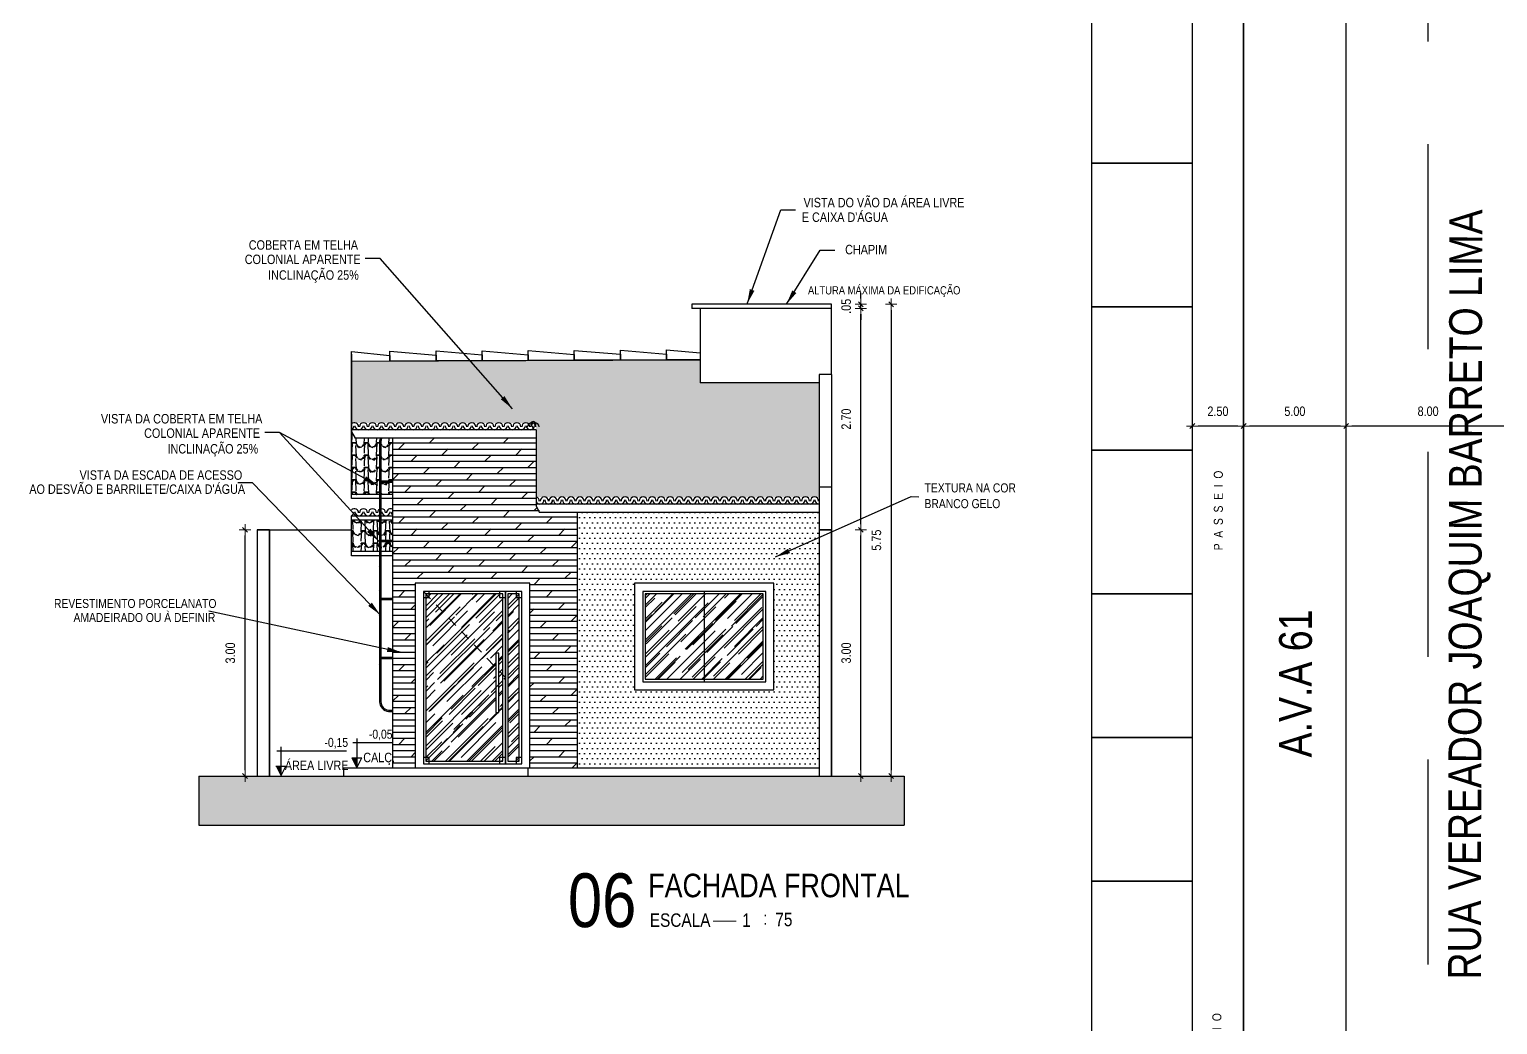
# Model space of a CAD drawing. Extents: x -415 to -176, y -135 to 749.
# Drawn here: x -387.68 to -369.77, y 724.38 to 736.51 of the extents above; entities that cross this region are included whole.
import ezdxf
from ezdxf.enums import TextEntityAlignment as Align

# ---------------------------------------------------------------- set-up
doc = ezdxf.new("R2010")
doc.units = 0
doc.header["$MEASUREMENT"] = 0
doc.header["$PDSIZE"] = -5
for name, pattern in [('DASHDOT', [1, 0.5, -0.25, 0, -0.25]), ('DASHED2', [0.375, 0.25, -0.125]), ('HIDDEN2', [0.1875, 0.125, -0.0625])]:
    doc.linetypes.add(name, pattern=pattern)
doc.layers.get('0').update_dxf_attribs({"linetype": 'CONTINUOUS'})
doc.layers.get('Defpoints').update_dxf_attribs({"linetype": 'CONTINUOUS'})
for name, color, linetype in [('AME_FRZ', 7, 'CONTINUOUS'), ('Bra-Rua Calçadas', 1, 'CONTINUOUS'), ('E-txt-g', 3, 'CONTINUOUS'), ('E-TXT-Y', 2, 'CONTINUOUS'), ('EIXO DAS VIAS', 252, 'DASHDOT'), ('ESQUADRIA', 3, 'CONTINUOUS'), ('Layer1', 7, 'CONTINUOUS'), ('Lotes', 2, 'CONTINUOUS'), ('TEXTO3', 4, 'CONTINUOUS'), ('V2', 11, 'CONTINUOUS'), ('Área Verde Alameda etc.', 92, 'CONTINUOUS')]:
    doc.layers.add(name, color=color, linetype=linetype)
for name, color, linetype, lineweight in [('E-Cta-W', 7, 'CONTINUOUS', 20), ('E-Pen-C', 4, 'CONTINUOUS', 15), ('E-Pen-G', 3, 'CONTINUOUS', 30), ('E-Txt-W', 7, 'CONTINUOUS', 20)]:
    doc.layers.add(name, color=color, linetype=linetype, lineweight=lineweight)
doc.styles.add('F2', font='swissc.ttf')
doc.styles.add('REG60', font='romans.shx', dxfattribs={"width": 0.8, "height": 0.15})
doc.styles.add('REG80', font='romans.shx', dxfattribs={"width": 0.8, "height": 0.2})
doc.dimstyles.new('DIMENSION-1', dxfattribs={"dimtxt": 0.11, "dimasz": 0.07, "dimexe": 1, "dimexo": 0, "dimgap": 0.12, "dimtad": 1, "dimzin": 7, "dimdsep": 46, "dimtxsty": 'F2', "dimblk1": 'TRACO', "dimblk2": 'TRACO', "dimsah": 1, "dimcen": 1, "dimse1": 1, "dimse2": 1, "dimclrd": 256, "dimclre": 256, "dimclrt": 6, "dimadec": 0, "dimazin": 0, "dimtfac": 1, "dimtix": 1, "dimtmove": 2, "dimatfit": 3, "dimldrblk": 'TRACO', "dimfxl": 1, "dimtolj": 1, "dimtzin": 0, "dimarcsym": 0})
doc.dimstyles.get("Standard").update_dxf_attribs({"dimtxt": 0.18, "dimasz": 0.18, "dimexe": 0.18, "dimexo": 0.0625, "dimgap": 0.09, "dimtad": 0, "dimtih": 1, "dimtoh": 1, "dimdec": 4, "dimzin": 0, "dimdsep": 46, "dimtxsty": 'Standard', "dimcen": 0.09, "dimadec": 0, "dimazin": 0, "dimtfac": 1, "dimtdec": 4, "dimtofl": 0, "dimtmove": 0, "dimatfit": 3, "dimfxl": 1, "dimtolj": 1, "dimtzin": 0, "dimarcsym": 0})

# ---------------------------------------------------------------- blocks, each defined once
blk = doc.blocks.new('TXT-AMB75')
at = {"layer": 'E-txt-g', "style": 'REG80', "width": 0.8, "flags": 8}
blk.add_attdef('TXT', text='', height=0.2, dxfattribs=at).set_placement((0.005, 0.296), align=Align.CENTER)
at = {"layer": 'E-Txt-W', "style": 'REG60', "width": 0.8, "flags": 8}
blk.add_attdef('TXT', text='', height=0.15, dxfattribs=at).set_placement((0.005, 0.027), align=Align.CENTER)
blk = doc.blocks.new('TRACO')
at = {"layer": 'E-Pen-C'}
for p, q in [((-1, 0), (1, 0)), ((0, 1), (0, -1))]:
    blk.add_line(p, q, dxfattribs=at)
at = {"layer": 'E-Pen-G'}
blk.add_line((-0.42, -0.42), (0.42, 0.42), dxfattribs=at)
blk = doc.blocks.new('*D458')
at = {"color": 4, "lineweight": -2}
blk.add_line((-377.538, 727.483), (-377.538, 730.343), dxfattribs=at)
at = {"layer": 'Defpoints', "color": 0, "linetype": 'Continuous'}
for p in [(-377.898, 730.413), (-377.538, 730.413), (-377.898, 727.413)]:
    blk.add_point(p, dxfattribs=at)
at = {"color": 4, "linetype": 'Continuous', "lineweight": -2, "xscale": 0.07, "yscale": 0.07, "zscale": 0.07}
for p, rotation in [((-377.538, 730.413), 90), ((-377.538, 727.413), 270)]:
    blk.add_blockref('TRACO', p, dxfattribs=dict(at, rotation=rotation))
at = {"color": 4, "linetype": 'Continuous', "insert": (-377.717, 728.913), "char_height": 0.115, "attachment_point": 5, "rotation": 90, "style": 'F2'}
blk.add_mtext('\\A1;3.00', dxfattribs=at)
blk = doc.blocks.new('*D459')
at = {"color": 4, "lineweight": -2}
blk.add_line((-377.538, 730.483), (-377.538, 733.043), dxfattribs=at)
at = {"layer": 'Defpoints', "color": 0, "linetype": 'Continuous'}
for p in [(-377.898, 733.113), (-377.538, 733.113), (-377.898, 730.413)]:
    blk.add_point(p, dxfattribs=at)
at = {"color": 4, "linetype": 'Continuous', "lineweight": -2, "xscale": 0.07, "yscale": 0.07, "zscale": 0.07}
for p, rotation in [((-377.538, 733.113), 90), ((-377.538, 730.413), 270)]:
    blk.add_blockref('TRACO', p, dxfattribs=dict(at, rotation=rotation))
at = {"color": 4, "linetype": 'Continuous', "insert": (-377.717, 731.763), "char_height": 0.115, "attachment_point": 5, "rotation": 90, "style": 'F2'}
blk.add_mtext('\\A1;2.70', dxfattribs=at)
blk = doc.blocks.new('*D460')
at = {"color": 4, "lineweight": -2}
for p, q in [((-377.538, 733.233), (-377.538, 733.303)), ((-377.538, 733.113), (-377.538, 733.163)), ((-377.538, 733.043), (-377.538, 732.973))]:
    blk.add_line(p, q, dxfattribs=at)
at = {"layer": 'Defpoints', "color": 0, "linetype": 'Continuous'}
for p in [(-377.898, 733.163), (-377.898, 733.113), (-377.538, 733.163)]:
    blk.add_point(p, dxfattribs=at)
at = {"color": 4, "linetype": 'Continuous', "lineweight": -2, "xscale": 0.07, "yscale": 0.07, "zscale": 0.07}
for p, rotation in [((-377.538, 733.163), 270), ((-377.538, 733.113), 90)]:
    blk.add_blockref('TRACO', p, dxfattribs=dict(at, rotation=rotation))
at = {"color": 4, "linetype": 'Continuous', "insert": (-377.717, 733.138), "char_height": 0.115, "attachment_point": 5, "rotation": 90, "style": 'F2'}
blk.add_mtext('\\A1;.05', dxfattribs=at)
blk = doc.blocks.new('*D461')
at = {"color": 4, "lineweight": -2}
blk.add_line((-377.169, 733.093), (-377.169, 727.483), dxfattribs=at)
at = {"layer": 'Defpoints', "color": 0, "linetype": 'Continuous'}
for p in [(-377.898, 733.163), (-377.898, 727.413), (-377.169, 727.413)]:
    blk.add_point(p, dxfattribs=at)
at = {"color": 4, "linetype": 'Continuous', "lineweight": -2, "xscale": 0.07, "yscale": 0.07, "zscale": 0.07}
for p, rotation in [((-377.169, 733.163), 90), ((-377.169, 727.413), 270)]:
    blk.add_blockref('TRACO', p, dxfattribs=dict(at, rotation=rotation))
at = {"color": 4, "linetype": 'Continuous', "insert": (-377.348, 730.288), "char_height": 0.115, "attachment_point": 5, "rotation": 90, "style": 'F2'}
blk.add_mtext('\\A1;5.75', dxfattribs=at)
blk = doc.blocks.new('*D462')
at = {"color": 4, "lineweight": -2}
blk.add_line((-385.048, 727.483), (-385.048, 730.343), dxfattribs=at)
at = {"layer": 'Defpoints', "color": 0, "linetype": 'Continuous'}
for p in [(-385.048, 730.413), (-384.898, 730.413), (-384.898, 727.413)]:
    blk.add_point(p, dxfattribs=at)
at = {"color": 4, "linetype": 'Continuous', "lineweight": -2, "xscale": 0.07, "yscale": 0.07, "zscale": 0.07}
for p, rotation in [((-385.048, 730.413), 90), ((-385.048, 727.413), 270)]:
    blk.add_blockref('TRACO', p, dxfattribs=dict(at, rotation=rotation))
at = {"color": 4, "linetype": 'Continuous', "insert": (-385.227, 728.913), "char_height": 0.115, "attachment_point": 5, "rotation": 90, "style": 'F2'}
blk.add_mtext('\\A1;3.00', dxfattribs=at)
blk = doc.blocks.new('IND_DES')
at = {"layer": 'E-Txt-W', "color": 7}
blk.add_line((0.027, -0.243), (0.198, -0.243), dxfattribs=at)
at = {"layer": 'E-txt-g', "color": 7, "style": 'F2'}
for s, p in [('ESCALA', (-0.446, -0.286)), ('1', (0.243, -0.286)), (':', (0.399, -0.271))]:
    blk.add_text(s, height=0.1, dxfattribs=at).set_placement(p)
blk.add_attdef('ESCALA', (0.49, -0.281), '', height=0.1, dxfattribs=at)
at = {"layer": 'E-Txt-W', "color": 6, "style": 'F2'}
blk.add_attdef('00', text='', height=0.4, dxfattribs=at).set_placement((-0.708, -0.288), align=Align.CENTER)
at = {"layer": 'E-TXT-Y', "color": 7, "style": 'F2'}
for tag, p in [('PROJETO', (-0.456, 0.183)), ('DESENHO', (-0.458, -0.066))]:
    blk.add_attdef(tag, p, '', height=0.175, dxfattribs=at)
blk = doc.blocks.new('*D504')
at = {"color": 4, "lineweight": -2}
blk.add_line((-369.691, 731.679), (-371.551, 731.679), dxfattribs=at)
at = {"layer": 'Defpoints', "color": 0, "linetype": 'Continuous'}
for p in [(-371.621, 731.679), (-371.621, 731.625), (-369.621, 731.679)]:
    blk.add_point(p, dxfattribs=at)
at = {"color": 4, "linetype": 'Continuous', "lineweight": -2, "xscale": 0.07, "yscale": 0.07, "zscale": 0.07, "rotation": 180}
blk.add_blockref('TRACO', (-371.621, 731.679), dxfattribs=at)
at = {"color": 4, "linetype": 'Continuous', "lineweight": -2, "xscale": 0.07, "yscale": 0.07, "zscale": 0.07}
blk.add_blockref('TRACO', (-369.621, 731.679), dxfattribs=at)
at = {"color": 4, "linetype": 'Continuous', "insert": (-370.621, 731.858), "char_height": 0.115, "attachment_point": 5, "style": 'F2'}
blk.add_mtext('\\A1;8.00', dxfattribs=at)
blk = doc.blocks.new('*D505')
at = {"color": 4, "lineweight": -2}
blk.add_line((-371.691, 731.679), (-372.801, 731.679), dxfattribs=at)
at = {"layer": 'Defpoints', "color": 0, "linetype": 'Continuous'}
for p in [(-372.871, 731.679), (-372.871, 731.662), (-371.621, 731.625)]:
    blk.add_point(p, dxfattribs=at)
at = {"color": 4, "linetype": 'Continuous', "lineweight": -2, "xscale": 0.07, "yscale": 0.07, "zscale": 0.07, "rotation": 180}
blk.add_blockref('TRACO', (-372.871, 731.679), dxfattribs=at)
at = {"color": 4, "linetype": 'Continuous', "lineweight": -2, "xscale": 0.07, "yscale": 0.07, "zscale": 0.07}
blk.add_blockref('TRACO', (-371.621, 731.679), dxfattribs=at)
at = {"color": 4, "linetype": 'Continuous', "insert": (-372.246, 731.858), "char_height": 0.115, "attachment_point": 5, "style": 'F2'}
blk.add_mtext('\\A1;5.00', dxfattribs=at)
blk = doc.blocks.new('*D506')
at = {"color": 4, "lineweight": -2}
blk.add_line((-372.941, 731.679), (-373.426, 731.679), dxfattribs=at)
at = {"layer": 'Defpoints', "color": 0, "linetype": 'Continuous'}
for p in [(-373.496, 731.679), (-373.496, 731.662), (-372.871, 731.662)]:
    blk.add_point(p, dxfattribs=at)
at = {"color": 4, "linetype": 'Continuous', "lineweight": -2, "xscale": 0.07, "yscale": 0.07, "zscale": 0.07, "rotation": 180}
blk.add_blockref('TRACO', (-373.496, 731.679), dxfattribs=at)
at = {"color": 4, "linetype": 'Continuous', "lineweight": -2, "xscale": 0.07, "yscale": 0.07, "zscale": 0.07}
blk.add_blockref('TRACO', (-372.871, 731.679), dxfattribs=at)
at = {"color": 4, "linetype": 'Continuous', "insert": (-373.184, 731.858), "char_height": 0.115, "attachment_point": 5, "style": 'F2'}
blk.add_mtext('\\A1;2.50', dxfattribs=at)

msp = doc.modelspace()

# ---------------------------------------------------------------- hatches: boundary and pattern name
at = {"linetype": 'Continuous'}
h = msp.add_hatch(dxfattribs=at)
h.set_pattern_fill('TROOF1', scale=0.15, angle=360, style=0, pattern_type=2)
h.set_pattern_definition([(0, (48.15227, 14.17375), (0.15, 0.15), [0.048, -0.102]), (125.2176, (48.2962735, 14.188748), (1.05000017453, -1.49999987498), [0.03121305, -3.0900849]), (160.71, (48.2782735, 14.214248), (2.550000777635, -0.8999979741), [0.0317844, -3.1466586]), (199.29, (48.2482735, 14.224748), (-2.550000777635, -0.8999979741), [0.0317844, -3.1466586]), (234.7824, (48.2182735, 14.214248), (-1.05000017453, -1.49999987498), [0.03121305, -3.0900849]), (270, (48.20027, 14.18875), (0.15, -0.15), [0.015, -0.135]), (90, (48.29627, 14.17375), (-0.15, 0.15), [0.015, -0.135]), (0, (48.15227, 14.17975), (0.15, 0.15), [0.042, -0.108]), (126.3844, (48.3022735, 14.191748), (1.650001937525, -2.24999858293), [0.0354012, -3.50472585]), (162.3499, (48.2812735, 14.220248), (-2.850000422915, 0.899998778574), [0.0346302, -3.42838875]), (197.6501, (48.2482735, 14.230748), (2.850000422915, 0.899998778574), [0.0346302, -3.42838875]), (233.6156, (48.2152735, 14.220248), (-1.650001937525, -2.24999858293), [0.0354012, -3.50472585]), (270, (48.19427, 14.19175), (0.15, -0.15), [0.012, -0.138]), (90, (48.30227, 14.17975), (-0.15, 0.15), [0.012, -0.138]), (0, (48.29627, 14.17975), (0.15, 0.15), [0.006, -0.144]), (87.3974, (48.1942735, 14.191748), (-0.1500021288, -3.149999897937), [0.13213635, -3.17127105]), (92.6026, (48.3022735, 14.191748), (-0.1500021288, 3.149999897937), [0.13213635, -3.17127105]), (0, (48.29627, 14.17375), (0.15, 0.15), [0.006, -0.144])])
h.paths.add_polyline_path([(-383.748, 732.467), (-379.498, 732.485), (-379.498, 732.206), (-378.048, 732.206), (-378.048, 730.808), (-381.498, 730.813), (-381.498, 731.716), (-383.748, 731.716)])
h = msp.add_hatch()
h.set_pattern_fill('DOTS,_O', color=4)
h.set_pattern_definition([(0, (0, 0), (0.03125, 0.0625), [0, -0.0625])])
h.paths.add_polyline_path([(-378.048, 730.413), (-378.048, 730.626), (-380.998, 730.626), (-380.998, 727.513), (-378.048, 727.513)])
h.paths.add_polyline_path([(-378.598, 729.763), (-378.598, 728.463), (-380.298, 728.463), (-380.298, 729.763)], flags=16)
h.paths.add_polyline_path([(-378.698, 729.663), (-378.698, 728.563), (-380.198, 728.563), (-380.198, 729.663)], flags=0)
h.paths.add_polyline_path([(-378.728, 729.633), (-378.728, 728.593), (-380.168, 728.593), (-380.168, 729.633)], flags=0)
at = {"layer": 'AME_FRZ', "linetype": 'Continuous'}
h = msp.add_hatch(dxfattribs=at)
h.set_pattern_fill('ANSI38', color=8, scale=0.3, style=0)
h.set_pattern_definition([(135, (-74.8214, 814.06951), (0.0265165043, 0.0265165043), []), (45, (-74.8214, 814.06951), (0.079549513, 0.0265165043), [0.09375, -0.05625])])
h.paths.add_polyline_path([(-377.012, 727.413), (-377.012, 726.813), (-385.61, 726.813), (-385.61, 727.413)])
at = {"layer": 'Layer1', "linetype": 'Continuous'}
h = msp.add_hatch(dxfattribs=at)
h.set_pattern_fill('AR-RROOF', color=8, scale=0.15, angle=45, style=0)
h.set_pattern_definition([(45, (0.15, 0), (0.12727922, 0.339411255), [2.25, -0.3, 0.75, -0.15]), (45, (0.23803, 0.1941), (-0.24713382, 0.035001786), [0.45, -0.0495, 0.9, -0.1125]), (45, (0.11288, 0.14319), (0.480479058, 0.622607521), [1.2, -0.21, 0.6, -0.15])])
h.paths.add_polyline_path([(-382.843, 729.633), (-381.903, 729.633), (-381.903, 727.593), (-382.843, 727.593)])
h.paths.add_polyline_path([(-381.991, 728.911), (-381.991, 728.188), (-381.951, 728.188), (-381.951, 728.911)], flags=16)
h.paths.add_polyline_path([(-381.843, 729.633), (-381.703, 729.633), (-381.703, 727.593), (-381.843, 727.593)])
h = msp.add_hatch(dxfattribs=at)
h.set_pattern_fill('AR-RROOF', color=8, scale=0.15, angle=45, style=0)
h.paths.add_polyline_path([(-380.168, 729.633), (-379.448, 729.633), (-379.448, 728.593), (-380.168, 728.593)])
h.paths.add_polyline_path([(-379.448, 729.633), (-378.728, 729.633), (-378.728, 728.593), (-379.448, 728.593)])
at = {"layer": 'TEXTO3'}
h = msp.add_hatch(dxfattribs=at)
h.set_pattern_fill('TROOF1', color=8, scale=0.15, angle=180, style=0, pattern_type=2)
h.set_pattern_definition([(180, (48.30227, 14.17375), (-0.15, -0.15), [0.048, -0.102]), (305.2176, (48.1582735, 14.158748), (-1.05000017453, 1.49999987498), [0.03121305, -3.0900849]), (340.71, (48.1762735, 14.133248), (-2.550000777635, 0.8999979741), [0.0317844, -3.1466586]), (19.29, (48.2062735, 14.122748), (2.550000777635, 0.8999979741), [0.0317844, -3.1466586]), (54.7824, (48.2362735, 14.133248), (1.05000017453, 1.49999987498), [0.03121305, -3.0900849]), (90, (48.25427, 14.15875), (-0.15, 0.15), [0.015, -0.135]), (270, (48.15827, 14.17375), (0.15, -0.15), [0.015, -0.135]), (180, (48.30227, 14.16775), (-0.15, -0.15), [0.042, -0.108]), (306.3844, (48.1522735, 14.155748), (-1.650001937525, 2.24999858293), [0.0354012, -3.50472585]), (342.3499, (48.1732735, 14.127248), (2.850000422915, -0.899998778574), [0.0346302, -3.42838875]), (17.6501, (48.2062735, 14.116748), (-2.850000422915, -0.899998778574), [0.0346302, -3.42838875]), (53.6156, (48.2392735, 14.127248), (1.650001937525, 2.24999858293), [0.0354012, -3.50472585]), (90, (48.26027, 14.15575), (-0.15, 0.15), [0.012, -0.138]), (270, (48.15227, 14.16775), (0.15, -0.15), [0.012, -0.138]), (180, (48.15827, 14.16775), (-0.15, -0.15), [0.006, -0.144]), (267.3974, (48.2602735, 14.155748), (0.1500021288, 3.149999897937), [0.13213635, -3.17127105]), (272.6026, (48.1522735, 14.155748), (0.1500021288, -3.149999897937), [0.13213635, -3.17127105]), (180, (48.15827, 14.17375), (-0.15, -0.15), [0.006, -0.144])])
h.paths.add_polyline_path([(-383.248, 731.531), (-383.706, 731.531), (-383.748, 731.607), (-383.748, 730.846), (-383.248, 730.846)])
h = msp.add_hatch(dxfattribs=at)
h.set_pattern_fill('DOLMIT,_O', color=8, scale=0.3)
h.set_pattern_definition([(0, (48.30227, 14.17375), (0, 0.075), []), (45, (48.30227, 14.17375), (-0.15, 0.15), [0.10606602, -0.2121323])])
h.paths.add_polyline_path([(-381.573, 729.763), (-381.573, 727.513), (-381.448, 727.513), (-380.998, 727.513), (-380.998, 730.626), (-381.44, 730.626), (-381.498, 730.702), (-381.498, 731.531), (-383.248, 731.531), (-383.248, 727.513), (-382.973, 727.513), (-382.973, 729.763)])
h = msp.add_hatch(dxfattribs=at)
h.set_pattern_fill('TROOF1', color=8, scale=0.15, angle=180, style=0, pattern_type=2)
h.set_pattern_definition([(180, (11.96339, -28.74782), (-0.15, -0.15), [0.048, -0.102]), (305.2176, (11.8193914, -28.7628214), (-1.05000017453, 1.49999987498), [0.03121305, -3.0900849]), (340.71, (11.8373914, -28.7883214), (-2.550000777635, 0.8999979741), [0.0317844, -3.1466586]), (19.29, (11.8673914, -28.7988214), (2.550000777635, 0.8999979741), [0.0317844, -3.1466586]), (54.7824, (11.8973914, -28.7883214), (1.05000017453, 1.49999987498), [0.03121305, -3.0900849]), (90, (11.91539, -28.76282), (-0.15, 0.15), [0.015, -0.135]), (270, (11.81939, -28.74782), (0.15, -0.15), [0.015, -0.135]), (180, (11.96339, -28.75382), (-0.15, -0.15), [0.042, -0.108]), (306.3844, (11.8133914, -28.7658214), (-1.650001937525, 2.24999858293), [0.0354012, -3.50472585]), (342.3499, (11.8343914, -28.7943214), (2.850000422915, -0.899998778574), [0.0346302, -3.42838875]), (17.6501, (11.8673914, -28.8048214), (-2.850000422915, -0.899998778574), [0.0346302, -3.42838875]), (53.6156, (11.9003914, -28.7943214), (1.650001937525, 2.24999858293), [0.0354012, -3.50472585]), (90, (11.92139, -28.76582), (-0.15, 0.15), [0.012, -0.138]), (270, (11.81339, -28.75382), (0.15, -0.15), [0.012, -0.138]), (180, (11.81939, -28.75382), (-0.15, -0.15), [0.006, -0.144]), (267.3974, (11.9213914, -28.7658214), (0.1500021288, 3.149999897937), [0.13213635, -3.17127105]), (272.6026, (11.8133914, -28.7658214), (0.1500021288, -3.149999897937), [0.13213635, -3.17127105]), (180, (11.81939, -28.74782), (-0.15, -0.15), [0.006, -0.144])])
h.paths.add_polyline_path([(-383.248, 730.148), (-383.248, 730.533), (-383.748, 730.533), (-383.748, 730.148)])

# ---------------------------------------------------------------- linework, layer by layer
at = {"color": 8, "linetype": 'Continuous'}
for p, q in [((-384.748, 730.413), (-383.748, 730.413)), ((-385.61, 727.413), (-385.61, 726.813)), ((-377.012, 727.413), (-377.012, 726.813)), ((-385.61, 726.813), (-377.012, 726.813))]:
    msp.add_line(p, q, dxfattribs=at)
for p, q in [((-383.735, 727.822), (-383.25, 727.822)), ((-383.686, 727.869), (-383.686, 727.513)), ((-384.661, 727.722), (-383.812, 727.722)), ((-384.612, 727.769), (-384.612, 727.413)), ((-383.747, 727.635), (-383.686, 727.513)), ((-383.747, 727.635), (-383.625, 727.635)), ((-383.686, 727.513), (-383.625, 727.635)), ((-384.673, 727.535), (-384.551, 727.535)), ((-384.612, 727.413), (-384.551, 727.535))]:
    msp.add_line(p, q)
at = {"color": 2, "linetype": 'Continuous'}
msp.add_lwpolyline([(-359.674, 717.615), (-374.72, 717.615), (-374.72, 748.132), (-359.674, 748.132)], close=True, dxfattribs=at)
msp.add_lwpolyline([(-359.674, 717.615), (-374.72, 717.615), (-374.72, 748.132), (-359.674, 748.132)], close=True, dxfattribs=at)
at = {"color": 8, "linetype": 'Continuous'}
for points in [[(-382.873, 729.589), (-382.802, 729.589), (-382.802, 729.663), (-382.873, 729.663)], [(-381.943, 729.589), (-381.873, 729.589), (-381.873, 729.663), (-381.943, 729.663)], [(-381.743, 729.589), (-381.673, 729.589), (-381.673, 729.663), (-381.743, 729.663)], [(-382.873, 727.563), (-382.802, 727.563), (-382.802, 727.638), (-382.873, 727.638)], [(-381.943, 727.563), (-381.873, 727.563), (-381.873, 727.638), (-381.943, 727.638)], [(-381.743, 727.563), (-381.673, 727.563), (-381.673, 727.638), (-381.743, 727.638)]]:
    msp.add_lwpolyline(points, close=True, dxfattribs=at)
for points in [[(-383.747, 727.635), (-383.686, 727.635), (-383.686, 727.513)], [(-384.673, 727.535), (-384.612, 727.535), (-384.612, 727.413)]]:
    msp.add_solid(points)
at = {"layer": 'Bra-Rua Calçadas', "color": 8}
for p, q in [((-372.871, 717.615), (-372.871, 740.258)), ((-373.496, 734.883), (-374.72, 734.883)), ((-373.496, 734.883), (-374.72, 734.883)), ((-373.496, 734.883), (-374.72, 734.883)), ((-374.72, 734.883), (-373.496, 734.883)), ((-373.496, 734.883), (-374.72, 734.883)), ((-374.72, 733.133), (-373.496, 733.133)), ((-373.496, 733.133), (-374.72, 733.133)), ((-373.496, 733.133), (-374.72, 733.133)), ((-373.496, 733.133), (-374.72, 733.133)), ((-374.72, 733.133), (-373.496, 733.133)), ((-374.72, 733.133), (-373.496, 733.133)), ((-373.496, 733.133), (-374.72, 733.133)), ((-374.72, 731.383), (-373.496, 731.383)), ((-373.496, 731.383), (-374.72, 731.383)), ((-373.496, 731.383), (-374.72, 731.383)), ((-373.496, 731.383), (-374.72, 731.383)), ((-374.72, 731.383), (-373.496, 731.383)), ((-374.72, 731.383), (-373.496, 731.383)), ((-373.496, 731.383), (-374.72, 731.383)), ((-374.72, 729.633), (-373.496, 729.633)), ((-373.496, 729.633), (-374.72, 729.633)), ((-373.496, 729.633), (-374.72, 729.633)), ((-373.496, 729.633), (-374.72, 729.633)), ((-374.72, 729.633), (-373.496, 729.633)), ((-374.72, 729.633), (-373.496, 729.633)), ((-373.496, 729.633), (-374.72, 729.633)), ((-374.72, 727.883), (-373.496, 727.883)), ((-373.496, 727.883), (-374.72, 727.883)), ((-373.496, 727.883), (-374.72, 727.883)), ((-373.496, 727.883), (-374.72, 727.883)), ((-374.72, 727.883), (-373.496, 727.883)), ((-374.72, 727.883), (-373.496, 727.883)), ((-373.496, 727.883), (-374.72, 727.883)), ((-374.72, 726.133), (-373.496, 726.133)), ((-373.496, 726.133), (-374.72, 726.133)), ((-373.496, 726.133), (-374.72, 726.133)), ((-373.496, 726.133), (-374.72, 726.133)), ((-374.72, 726.133), (-373.496, 726.133)), ((-373.496, 726.133), (-374.72, 726.133)), ((-374.72, 726.133), (-373.496, 726.133))]:
    msp.add_line(p, q, dxfattribs=at)
at = {"layer": 'Bra-Rua Calçadas', "color": 4}
msp.add_line((-371.621, 717.615), (-371.621, 740.258), dxfattribs=at)
msp.add_line((-371.621, 717.615), (-371.621, 740.258), dxfattribs=at)
msp.add_line((-371.621, 717.615), (-371.621, 740.258), dxfattribs=at)
for points in [[(-371.621, 717.615), (-371.621, 740.258, 0.414214), (-373.121, 741.758), (-374.72, 741.758)], [(-371.621, 717.615), (-371.621, 740.258, 0.365977), (-372.871, 741.737), (-372.871, 717.615)], [(-371.621, 717.615), (-371.621, 740.258, 0.365977), (-372.871, 741.737), (-372.871, 717.615)]]:
    msp.add_lwpolyline(points, format="xyb", dxfattribs=at)
at = {"layer": 'EIXO DAS VIAS', "color": 8, "linetype": 'DASHED2', "ltscale": 10}
msp.add_line((-370.621, 717.615, 25.927), (-370.621, 742.758, 25.927), dxfattribs=at)
at = {"layer": 'ESQUADRIA', "color": 7}
for centre, radius, start, end in [((-383.713, 731.669), 0.05, 0, 133.7973), ((-383.768, 731.683), 0.05, 293.5782, 0), ((-383.658, 731.683), 0.05, 180, 0), ((-383.603, 731.669), 0.05, 0, 180), ((-383.548, 731.683), 0.05, 180, 0), ((-383.493, 731.669), 0.05, 0, 180), ((-383.438, 731.683), 0.05, 180, 0), ((-383.383, 731.669), 0.05, 0, 180), ((-383.328, 731.683), 0.05, 180, 0), ((-383.273, 731.669), 0.05, 0, 180), ((-383.218, 731.683), 0.05, 180, 0), ((-383.163, 731.669), 0.05, 0, 180), ((-383.108, 731.683), 0.05, 180, 0), ((-383.053, 731.669), 0.05, 0, 180), ((-382.998, 731.683), 0.05, 180, 0), ((-382.943, 731.669), 0.05, 0, 180), ((-382.888, 731.683), 0.05, 180, 0), ((-382.833, 731.669), 0.05, 0, 180), ((-382.778, 731.683), 0.05, 180, 0), ((-382.723, 731.669), 0.05, 0, 180), ((-382.668, 731.683), 0.05, 180, 0), ((-382.613, 731.669), 0.05, 0, 180), ((-382.558, 731.683), 0.05, 180, 0), ((-382.503, 731.669), 0.05, 0, 180), ((-382.448, 731.683), 0.05, 180, 0), ((-382.393, 731.669), 0.05, 0, 180), ((-382.338, 731.683), 0.05, 180, 0), ((-382.283, 731.669), 0.05, 0, 180), ((-382.228, 731.683), 0.05, 180, 0), ((-382.173, 731.669), 0.05, 0, 180), ((-382.118, 731.683), 0.05, 180, 0), ((-382.063, 731.669), 0.05, 0, 180), ((-382.008, 731.683), 0.05, 180, 0), ((-381.953, 731.669), 0.05, 0, 180), ((-381.898, 731.683), 0.05, 180, 0), ((-381.843, 731.669), 0.05, 0, 180), ((-381.788, 731.683), 0.05, 180, 0), ((-381.733, 731.669), 0.05, 0, 180), ((-381.678, 731.683), 0.05, 180, 0), ((-381.623, 731.669), 0.05, 0, 180), ((-381.568, 731.683), 0.05, 180, 0), ((-381.553, 731.669), 0.05, 0, 180), ((-381.533, 731.702), 0.0313, 323.1301, 216.8699), ((-381.513, 731.669), 0.05, 0, 180), ((-381.498, 731.683), 0.05, 180, 270), ((-381.509, 730.764), 0.05, 0, 77.5386), ((-381.453, 730.778), 0.05, 206.8605, 0), ((-381.399, 730.764), 0.05, 0, 180), ((-381.343, 730.778), 0.05, 180, 0), ((-381.293, 730.764), 0.05, 0, 180), ((-381.348, 730.778), 0.05, 275.285, 0), ((-381.238, 730.778), 0.05, 180, 0), ((-381.183, 730.764), 0.05, 0, 180), ((-381.128, 730.778), 0.05, 180, 0), ((-381.073, 730.764), 0.05, 0, 180), ((-381.018, 730.778), 0.05, 180, 0), ((-380.963, 730.764), 0.05, 0, 180), ((-380.908, 730.778), 0.05, 180, 0), ((-380.853, 730.764), 0.05, 0, 180), ((-380.798, 730.778), 0.05, 180, 0), ((-380.743, 730.764), 0.05, 0, 180), ((-380.688, 730.778), 0.05, 180, 0), ((-380.633, 730.764), 0.05, 0, 180), ((-380.578, 730.778), 0.05, 180, 0), ((-380.523, 730.764), 0.05, 0, 180), ((-380.468, 730.778), 0.05, 180, 0), ((-380.413, 730.764), 0.05, 0, 180), ((-380.358, 730.778), 0.05, 180, 0), ((-380.303, 730.764), 0.05, 0, 180), ((-380.248, 730.778), 0.05, 180, 0), ((-380.193, 730.764), 0.05, 0, 180), ((-380.138, 730.778), 0.05, 180, 0), ((-380.083, 730.764), 0.05, 0, 180), ((-380.028, 730.778), 0.05, 180, 0), ((-379.973, 730.764), 0.05, 0, 180), ((-379.918, 730.778), 0.05, 180, 0), ((-379.863, 730.764), 0.05, 0, 180), ((-379.808, 730.778), 0.05, 180, 0), ((-379.753, 730.764), 0.05, 0, 180), ((-379.698, 730.778), 0.05, 180, 0), ((-379.643, 730.764), 0.05, 0, 180), ((-379.588, 730.778), 0.05, 180, 0), ((-379.533, 730.764), 0.05, 0, 180), ((-379.478, 730.778), 0.05, 180, 0), ((-379.423, 730.764), 0.05, 0, 180), ((-379.368, 730.778), 0.05, 180, 0), ((-379.313, 730.764), 0.05, 0, 180), ((-379.258, 730.778), 0.05, 180, 0), ((-379.203, 730.764), 0.05, 0, 180), ((-379.148, 730.778), 0.05, 180, 0), ((-379.093, 730.764), 0.05, 0, 180), ((-379.038, 730.778), 0.05, 180, 0), ((-378.983, 730.764), 0.05, 0, 180), ((-378.928, 730.778), 0.05, 180, 0), ((-378.873, 730.764), 0.05, 0, 180), ((-378.818, 730.778), 0.05, 180, 0), ((-378.763, 730.764), 0.05, 0, 180), ((-378.708, 730.778), 0.05, 180, 0), ((-378.653, 730.764), 0.05, 0, 180), ((-378.598, 730.778), 0.05, 180, 0), ((-378.543, 730.764), 0.05, 0, 180), ((-378.488, 730.778), 0.05, 180, 0), ((-378.433, 730.764), 0.05, 0, 180), ((-378.378, 730.778), 0.05, 180, 0), ((-378.323, 730.764), 0.05, 0, 180), ((-378.268, 730.778), 0.05, 180, 0), ((-378.213, 730.764), 0.05, 0, 180), ((-378.158, 730.778), 0.05, 180, 0), ((-378.103, 730.764), 0.05, 0, 180), ((-378.048, 730.778), 0.05, 180, 270)]:
    msp.add_arc(centre, radius, start, end, dxfattribs=at)
at = {"layer": 'Layer1', "color": 8, "linetype": 'HIDDEN2', "flags": 128}
msp.add_lwpolyline([(-382.873, 729.663), (-381.873, 728.613), (-382.873, 727.563)], dxfattribs=at)
at = {"layer": 'Lotes', "color": 6}
for p, q in [((-373.496, 734.883), (-373.496, 741.133)), ((-373.496, 733.133), (-373.496, 734.883)), ((-373.496, 731.383), (-373.496, 733.133)), ((-373.496, 729.633), (-373.496, 731.383)), ((-373.496, 727.883), (-373.496, 729.633)), ((-373.496, 726.133), (-373.496, 727.883)), ((-373.496, 717.615), (-373.496, 726.133))]:
    msp.add_line(p, q, dxfattribs=at)
at = {"layer": 'TEXTO3', "color": 2}
for p, q in [((-377.898, 733.163), (-379.598, 733.163)), ((-379.598, 733.163), (-379.598, 733.113)), ((-377.898, 733.113), (-379.598, 733.113)), ((-379.498, 733.113), (-379.498, 732.206)), ((-377.898, 732.306), (-377.898, 733.163)), ((-383.748, 731.607), (-383.748, 732.588)), ((-383.748, 732.555), (-383.748, 731.607)), ((-379.498, 732.483), (-383.748, 732.467)), ((-378.048, 732.306), (-378.048, 730.939)), ((-377.898, 732.306), (-378.048, 732.306)), ((-377.898, 732.306), (-377.898, 730.939)), ((-378.048, 732.206), (-379.498, 732.206)), ((-381.498, 731.633), (-383.748, 731.633)), ((-383.748, 731.607), (-383.706, 731.531)), ((-381.498, 731.633), (-381.498, 730.702)), ((-381.498, 731.531), (-383.706, 731.531)), ((-383.248, 731.531), (-383.248, 727.513)), ((-378.048, 730.728), (-381.498, 730.728)), ((-381.498, 730.702), (-381.456, 730.626)), ((-378.048, 730.626), (-381.456, 730.626)), ((-383.848, 727.513), (-383.848, 727.413)), ((-383.848, 727.513), (-381.598, 727.513))]:
    msp.add_line(p, q, dxfattribs=at)
at = {"layer": 'TEXTO3', "color": 7}
for p, q in [((-383.748, 730.796), (-383.748, 731.607)), ((-383.248, 730.846), (-383.748, 730.846)), ((-383.248, 730.796), (-383.748, 730.796)), ((-383.748, 730.098), (-383.748, 730.585)), ((-383.748, 730.585), (-383.248, 730.585)), ((-383.248, 730.533), (-383.748, 730.533)), ((-383.248, 730.148), (-383.748, 730.148)), ((-383.248, 730.098), (-383.748, 730.098)), ((-381.573, 729.763), (-382.973, 729.763)), ((-382.973, 729.763), (-382.973, 727.513)), ((-381.573, 729.763), (-381.973, 729.763)), ((-381.573, 727.513), (-381.573, 729.763))]:
    msp.add_line(p, q, dxfattribs=at)
at = {"layer": 'TEXTO3', "color": 5}
for p, q in [((-378.048, 730.939), (-378.048, 730.413)), ((-378.048, 730.939), (-377.898, 730.939)), ((-377.898, 730.939), (-377.898, 727.413)), ((-380.998, 730.626), (-380.998, 727.513)), ((-384.898, 730.413), (-384.898, 727.413)), ((-384.898, 730.413), (-384.748, 730.413)), ((-384.898, 730.413), (-384.748, 730.413)), ((-384.898, 730.413), (-384.898, 727.413)), ((-384.748, 730.413), (-384.748, 727.413)), ((-378.048, 730.413), (-378.048, 727.413)), ((-378.048, 730.413), (-377.898, 730.413)), ((-381.598, 727.513), (-381.598, 727.413)), ((-381.598, 727.513), (-378.048, 727.513))]:
    msp.add_line(p, q, dxfattribs=at)
at = {"layer": 'TEXTO3', "color": 8}
msp.add_line((-379.448, 729.663), (-379.448, 728.563), dxfattribs=at)
at = {"layer": 'TEXTO3', "color": 1}
msp.add_line((-385.61, 727.413), (-377.012, 727.413), dxfattribs=at)
at = {"layer": 'TEXTO3', "color": 2, "flags": 128}
for points in [[(-383.748, 732.467), (-383.748, 732.588), (-383.281, 732.54), (-383.281, 732.469), (-383.748, 732.467)], [(-383.281, 732.469), (-383.281, 732.59), (-382.719, 732.542), (-382.719, 732.471), (-383.281, 732.469)], [(-382.719, 732.473), (-382.719, 732.594), (-382.157, 732.546), (-382.157, 732.475), (-382.719, 732.473)], [(-382.157, 732.475), (-382.157, 732.596), (-381.595, 732.548), (-381.595, 732.477), (-382.157, 732.475)], [(-381.595, 732.477), (-381.595, 732.598), (-381.033, 732.551), (-381.033, 732.48), (-381.595, 732.477)], [(-381.033, 732.48), (-381.033, 732.601), (-380.471, 732.553), (-380.471, 732.482), (-381.033, 732.48)], [(-380.471, 732.482), (-380.471, 732.603), (-379.909, 732.555), (-379.909, 732.484), (-380.471, 732.482)], [(-379.909, 732.484), (-379.91, 732.606), (-379.498, 732.571)], [(-379.498, 732.486), (-379.909, 732.484)]]:
    msp.add_lwpolyline(points, dxfattribs=at)
at = {"layer": 'TEXTO3', "color": 5}
for points in [[(-384.748, 730.413), (-384.898, 730.413), (-384.898, 727.413), (-384.748, 727.413)], [(-377.898, 730.413), (-378.048, 730.413), (-378.048, 727.413), (-377.898, 727.413)]]:
    msp.add_lwpolyline(points, close=True, dxfattribs=at)
at = {"layer": 'TEXTO3', "color": 7}
for points in [[(-381.873, 729.663), (-382.873, 729.663), (-382.873, 727.563), (-381.873, 727.563)], [(-381.673, 729.663), (-381.873, 729.663), (-381.873, 727.563), (-381.673, 727.563)], [(-378.598, 729.763), (-380.298, 729.763), (-380.298, 728.463), (-378.598, 728.463)], [(-378.698, 729.663), (-380.198, 729.663), (-380.198, 728.563), (-378.698, 728.563)], [(-381.951, 728.911), (-381.991, 728.911), (-381.991, 728.188), (-381.951, 728.188)]]:
    msp.add_lwpolyline(points, close=True, dxfattribs=at)
at = {"layer": 'TEXTO3', "color": 8}
for points in [[(-381.903, 729.633), (-382.843, 729.633), (-382.843, 727.593), (-381.903, 727.593)], [(-381.703, 729.633), (-381.843, 729.633), (-381.843, 727.593), (-381.703, 727.593)], [(-378.728, 729.633), (-380.168, 729.633), (-380.168, 728.593), (-378.728, 728.593)]]:
    msp.add_lwpolyline(points, close=True, dxfattribs=at)
at = {"layer": 'TEXTO3', "color": 7}
for centre, start, end in [((-383.713, 730.621), 0, 133.7973), ((-383.768, 730.635), 293.5782, 0), ((-383.658, 730.635), 180, 0), ((-383.603, 730.621), 0, 180), ((-383.548, 730.635), 180, 0), ((-383.493, 730.621), 0, 180), ((-383.438, 730.635), 180, 0), ((-383.383, 730.621), 0, 180), ((-383.328, 730.635), 180, 0), ((-383.328, 730.635), 180, 0), ((-383.273, 730.621), 59.4766, 180), ((-383.218, 730.635), 180, 233.1301)]:
    msp.add_arc(centre, 0.05, start, end, dxfattribs=at)
at = {"layer": 'V2', "color": 8}
for p, q in [((-383.406, 731.494), (-383.406, 728.319)), ((-383.39, 731.494), (-383.39, 728.319)), ((-383.248, 731.007), (-383.39, 731.007)), ((-383.248, 730.991), (-383.39, 730.991)), ((-383.248, 730.283), (-383.39, 730.283)), ((-383.248, 730.267), (-383.39, 730.267)), ((-383.248, 729.577), (-383.39, 729.577)), ((-383.248, 729.561), (-383.39, 729.561)), ((-383.248, 728.858), (-383.39, 728.858)), ((-383.248, 728.842), (-383.39, 728.842)), ((-383.298, 728.217), (-383.248, 728.217)), ((-383.298, 728.201), (-383.248, 728.201))]:
    msp.add_line(p, q, dxfattribs=at)
for centre in [(-383.398, 731.469), (-383.398, 731.169), (-383.398, 730.869), (-383.398, 730.569), (-383.398, 730.269), (-383.398, 729.969), (-383.398, 729.669), (-383.398, 729.369), (-383.398, 729.069), (-383.398, 728.769)]:
    msp.add_circle(centre, 0.008, dxfattribs=at)
for centre, radius, start, end in [((-383.298, 731.494), 0.108, 159.7462, 180), ((-383.298, 731.494), 0.092, 156.0221, 180), ((-383.289, 728.318), 0.117, 179.309, 265.6239), ((-383.289, 728.318), 0.101, 179.2049, 264.8935)]:
    msp.add_arc(centre, radius, start, end, dxfattribs=at)
at = {"layer": 'Área Verde Alameda etc.', "color": 8}
msp.add_line((-372.871, 717.615), (-372.871, 740.258), dxfattribs=at)

# ---------------------------------------------------------------- block references
ref = msp.add_blockref('TXT-AMB75', (-383.938, 727.552), dxfattribs=dict(xscale=0.7290000000000001, yscale=0.7290000000000001, zscale=0.7290000000000001))
ref.add_attrib('TXT', '-0,15', dxfattribs={"layer": 'E-txt-g', "color": 2, "height": 0.11, "style": 'F2'}).set_placement((-383.935, 727.768), align=Align.CENTER)
ref = msp.add_blockref('TXT-AMB75', (-383.396, 727.652), dxfattribs=dict(xscale=0.7290000000000001, yscale=0.7290000000000001, zscale=0.7290000000000001))
ref.add_attrib('TXT', '-0,05', dxfattribs={"layer": 'E-txt-g', "color": 2, "height": 0.11, "style": 'F2'}).set_placement((-383.393, 727.868), align=Align.CENTER)
at = {"color": 8}
ref = msp.add_blockref('TXT-AMB75', (-384.178, 727.269), dxfattribs=dict(at, xscale=0.7290000000000001, yscale=0.7290000000000001, zscale=0.7290000000000001))
ref.add_attrib('TXT', 'ÁREA LIVRE', dxfattribs={"layer": 'E-txt-g', "color": 2, "height": 0.115, "style": 'F2'}).set_placement((-384.174, 727.485), align=Align.CENTER)
ref = msp.add_blockref('TXT-AMB75', (-383.416, 727.366), dxfattribs=dict(at, xscale=0.7290000000000001, yscale=0.7290000000000001, zscale=0.7290000000000001))
ref.add_attrib('TXT', 'CALÇ.', dxfattribs={"layer": 'E-txt-g', "color": 2, "height": 0.115, "style": 'F2'}).set_placement((-383.412, 727.582), align=Align.CENTER)
ref = msp.add_blockref('IND_DES', (-379.382, 726.043), dxfattribs=dict(xscale=1.636240131907927, yscale=1.636240131907927, zscale=1.636240131907927))
ref.add_attrib('00', '06', dxfattribs={"layer": 'E-Txt-W', "height": 0.6545, "style": 'F2'}).set_placement((-380.693, 725.572), align=Align.CENTER)
ref.add_attrib('DESENHO', 'FACHADA FRONTAL', (-380.132, 725.936), dxfattribs={"layer": 'E-TXT-Y', "color": 2, "height": 0.28634, "style": 'F2'})
ref.add_attrib('ESCALA', '75', (-378.581, 725.583), dxfattribs={"layer": 'E-txt-g', "color": 7, "height": 0.1636, "style": 'F2'})

# ---------------------------------------------------------------- texts
at = {"color": 4, "linetype": 'Continuous', "style": 'F2'}
for s, height, p in [('VISTA DO VÃO DA ÁREA LIVRE', 0.115, (-378.237, 734.345)), ("E CAIXA D'ÁGUA", 0.115, (-378.258, 734.167)), ('COBERTA EM TELHA', 0.115, (-385.002, 733.828)), ('COLONIAL APARENTE', 0.115, (-385.051, 733.653)), ('CHAPIM', 0.115, (-377.73, 733.772)), ('INCLINAÇÃO 25%%%', 0.115, (-384.766, 733.462)), ('ALTURA MÁXIMA DA EDIFICAÇÃO', 0.1, (-378.183, 733.283)), ('VISTA DA COBERTA EM TELHA', 0.115, (-386.805, 731.71)), ('COLONIAL APARENTE', 0.115, (-386.278, 731.535)), ('INCLINAÇÃO 25%%%', 0.115, (-385.993, 731.344)), ('VISTA DA ESCADA DE ACESSO ', 0.115, (-387.065, 731.024)), ("AO DESVÃO E BARRILETE/CAIXA D'ÁGUA", 0.115, (-387.678, 730.852))]:
    msp.add_text(s, height=height, dxfattribs=at).set_placement(p)
at = {"color": 4, "style": 'F2'}
for s, p in [('TEXTURA NA COR', (-376.761, 730.87)), ('BRANCO GELO', (-376.762, 730.678)), ('REVESTIMENTO PORCELANATO', (-387.377, 729.461)), ('AMADEIRADO OU À DEFINIR', (-387.139, 729.29))]:
    msp.add_text(s, height=0.11, dxfattribs=at).set_placement(p)
at = {"layer": 'Lotes', "color": 7, "extrusion": (-0.019663, -0.084383, 0.996239), "style": 'F2'}
for s, p in [('RUA VEREADOR JOAQUIM BARRETO LIMA', (-526.093, 624.227, -54.28)), ('A.V.A 61 ', (-527.877, 622.768, -54.153))]:
    msp.add_text(s, height=0.4, rotation=102.9675, dxfattribs=at).set_placement(p, align=Align.MIDDLE_CENTER)
at = {"layer": 'Lotes', "color": 7, "style": 'F2'}
for p in [(-373.234, 730.164), (-373.252, 723.552)]:
    msp.add_text('P  A  S  S  E  I  O', height=0.10972, rotation=90, dxfattribs=at).set_placement(p, align=Align.TOP_LEFT)

# ---------------------------------------------------------------- dimensions: what is measured, and where the dimension line sits
at = {"color": 8, "linetype": 'Continuous'}
for base, p1, p2, picture, middle in [((-377.538, 733.163), (-377.898, 733.113), (-377.898, 733.163), '*D460', (-377.717, 733.138)), ((-377.169, 727.413), (-377.898, 733.163), (-377.898, 727.413), '*D461', (-377.348, 730.288)), ((-377.538, 733.113), (-377.898, 730.413), (-377.898, 733.113), '*D459', (-377.717, 731.763)), ((-385.048, 730.413), (-384.898, 727.413), (-384.898, 730.413), '*D462', (-385.227, 728.913)), ((-377.538, 730.413), (-377.898, 727.413), (-377.898, 730.413), '*D458', (-377.717, 728.913))]:
    dim = msp.add_linear_dim(base=base, p1=p1, p2=p2, angle=90, dimstyle='DIMENSION-1', override={"dimtxt": 0.115, "dimclrd": 4, "dimclrt": 4, "dimadec": 8, "dimfxl": 0.04, "dimfxlon": 1}, dxfattribs=at)
    dim.commit()
    dim.dimension.update_dxf_attribs({"geometry": picture, "text_midpoint": middle})
for base, p1, p2, text, picture, middle in [((-373.496, 731.679), (-372.871, 731.662), (-373.496, 731.662), '2.50', '*D506', (-373.184, 731.858)), ((-372.871, 731.679), (-371.621, 731.625), (-372.871, 731.662), '5.00', '*D505', (-372.246, 731.858)), ((-371.621, 731.679), (-369.621, 731.679), (-371.621, 731.625), '8.00', '*D504', (-370.621, 731.858))]:
    dim = msp.add_linear_dim(base=base, p1=p1, p2=p2, text=text, dimstyle='DIMENSION-1', override={"dimtxt": 0.115, "dimclrd": 4, "dimclrt": 4, "dimadec": 8, "dimfxl": 0.04, "dimfxlon": 1}, dxfattribs=at)
    dim.commit()
    dim.dimension.update_dxf_attribs({"geometry": picture, "text_midpoint": middle})

# ---------------------------------------------------------------- leaders
at = {"layer": 'E-Cta-W', "color": 4, "annotation_type": 0, "has_hookline": 1, "hookline_direction": 0}
for points in [[(-378.925, 733.168), (-378.514, 734.313), (-378.334, 734.313)], [(-378.445, 733.163), (-378.034, 733.824), (-377.854, 733.824)]]:
    msp.add_leader(points, dimstyle='Standard', dxfattribs=at)
at = {"layer": 'E-Cta-W', "color": 4, "annotation_type": 0, "has_hookline": 1, "hookline_direction": 0, "horizontal_direction": (-1, 0, 0)}
for points in [[(-381.787, 731.889), (-383.401, 733.72), (-383.581, 733.72)], [(-383.417, 730.275), (-384.628, 731.602), (-384.808, 731.602)], [(-383.427, 730.955), (-384.628, 731.602), (-384.808, 731.602)], [(-383.398, 729.377), (-384.957, 730.985), (-385.137, 730.985)], [(-383.136, 728.918), (-385.49, 729.421)]]:
    msp.add_leader(points, dimstyle='Standard', dxfattribs=at)
at = {"layer": 'E-Cta-W', "color": 4}
msp.add_leader([(-378.578, 730.084), (-376.924, 730.818), (-376.831, 730.816)], dimstyle='Standard', dxfattribs=at)

doc.saveas('drawing.dxf')
